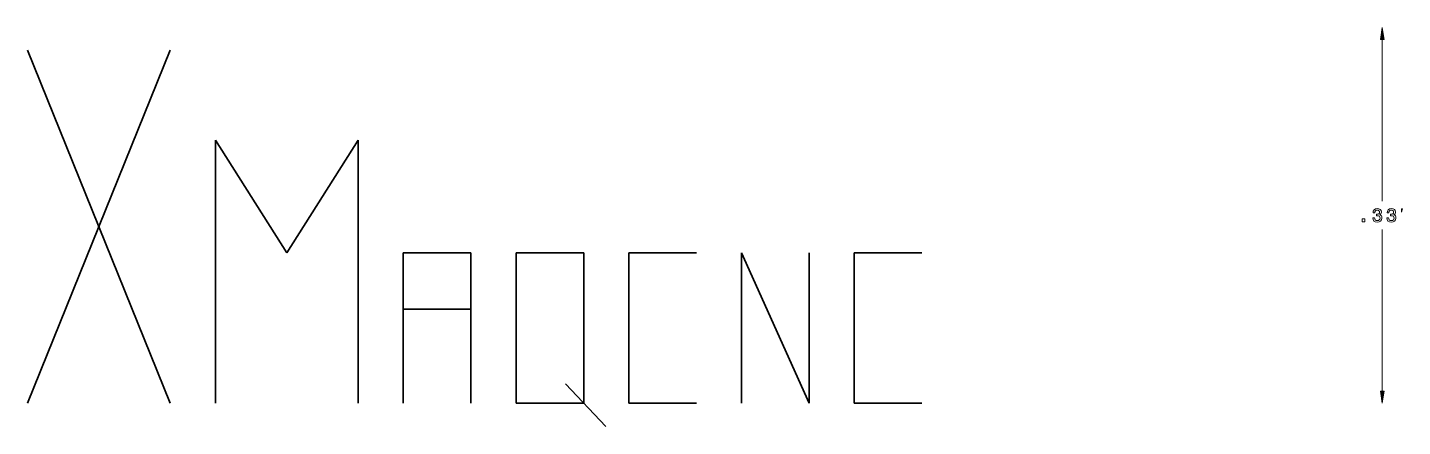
# Model space of a CAD drawing. Extents: x 56 to 422, y 84 to 190.
import ezdxf

# ---------------------------------------------------------------- set-up
doc = ezdxf.new("R2010")
doc.units = 0

msp = doc.modelspace()

# ---------------------------------------------------------------- linework, layer by layer
at = {"color": 230, "lineweight": 13}
for p, q in [((416.497833, 143.781998), (416.497833, 186.824982)), ((416.497833, 93.175026), (416.497833, 136.218002))]:
    msp.add_line(p, q, dxfattribs=at)
at = {"color": 7, "lineweight": 35}
for p, q in [((56, 90), (94, 184)), ((56, 184), (94, 90)), ((106, 90), (106, 160)), ((106, 160), (125, 130)), ((125, 130), (144, 160)), ((144, 90), (144, 160)), ((156, 90), (156, 130)), ((174, 130), (174, 90)), ((186, 90), (186, 130)), ((204, 130), (204, 90)), ((216, 130), (216, 90)), ((246, 90), (246, 130)), ((246, 130), (264, 90)), ((264, 90), (264, 130)), ((276, 90), (276, 130))]:
    msp.add_line(p, q, dxfattribs=at)
at = {"color": 7, "lineweight": 35, "ltscale": 0.45}
for p, q in [((156, 130), (174, 130)), ((186, 130), (204, 130)), ((234, 130), (216, 130)), ((276, 130), (294, 130)), ((156, 115), (174, 115)), ((204, 90), (186, 90)), ((216, 90), (234, 90)), ((294, 90), (276, 90))]:
    msp.add_line(p, q, dxfattribs=at)
at = {"color": 7, "lineweight": 35, "ltscale": 0.390483}
msp.add_line((199.186707, 95.123444), (209.881302, 83.739723), dxfattribs=at)
at = {"color": 230, "lineweight": 13}
for points in [[(417.000702, 186.824982), (416.497833, 190), (415.994965, 186.824982)], [(413.943634, 139.349426), (413.943634, 139.314117), (414.024323, 138.829971), (414.261353, 138.466858), (414.634552, 138.234863), (415.128784, 138.149139), (415.65329, 138.234863), (416.046661, 138.456772), (416.298798, 138.809799), (416.389587, 139.263687), (416.349243, 139.561234), (416.238281, 139.803314), (416.056732, 139.989914), (415.814667, 140.126083), (416.142456, 140.398422), (416.258453, 140.832138), (416.1828, 141.22551), (415.965942, 141.523056), (415.612915, 141.709656), (415.128784, 141.775223), (414.674896, 141.694519), (414.326904, 141.472626), (414.099976, 141.119598), (414.024323, 140.650574), (414.024323, 140.61528), (414.473145, 140.61528), (414.513519, 140.938034), (414.644623, 141.170029), (414.856445, 141.311234), (415.153992, 141.361679), (415.416229, 141.32132), (415.60788, 141.215424), (415.723877, 141.043945), (415.769257, 140.811966), (415.723877, 140.564835), (415.602844, 140.398422), (415.391022, 140.297546), (415.103577, 140.267288), (414.906891, 140.272339), (414.906891, 139.873917), (415.153992, 139.884003), (415.47171, 139.838623), (415.70874, 139.717575), (415.849976, 139.520889), (415.900391, 139.263687), (415.84491, 138.971176), (415.698669, 138.754318), (415.466675, 138.618149), (415.159027, 138.572769), (414.841309, 138.623199), (414.609314, 138.77449), (414.463074, 139.016571), (414.407593, 139.349426)], [(417.679657, 139.349426), (417.679657, 139.314117), (417.760345, 138.829971), (417.997375, 138.466858), (418.370575, 138.234863), (418.864807, 138.149139), (419.389313, 138.234863), (419.782684, 138.456772), (420.034821, 138.809799), (420.12561, 139.263687), (420.085266, 139.561234), (419.974304, 139.803314), (419.792755, 139.989914), (419.55069, 140.126083), (419.878479, 140.398422), (419.994476, 140.832138), (419.918823, 141.22551), (419.701965, 141.523056), (419.348938, 141.709656), (418.864807, 141.775223), (418.410919, 141.694519), (418.062927, 141.472626), (417.835999, 141.119598), (417.760345, 140.650574), (417.760345, 140.61528), (418.209167, 140.61528), (418.249542, 140.938034), (418.380646, 141.170029), (418.592468, 141.311234), (418.890015, 141.361679), (419.152252, 141.32132), (419.343903, 141.215424), (419.4599, 141.043945), (419.50528, 140.811966), (419.4599, 140.564835), (419.338867, 140.398422), (419.127045, 140.297546), (418.8396, 140.267288), (418.642914, 140.272339), (418.642914, 139.873917), (418.890015, 139.884003), (419.207733, 139.838623), (419.444763, 139.717575), (419.585999, 139.520889), (419.636414, 139.263687), (419.580933, 138.971176), (419.434692, 138.754318), (419.202698, 138.618149), (418.89505, 138.572769), (418.577332, 138.623199), (418.345337, 138.77449), (418.199097, 139.016571), (418.143616, 139.349426)], [(421.635193, 140.816666), (421.86853, 141.75), (421.635193, 141.75)], [(411.130524, 138.25), (411.826477, 138.25), (411.826477, 139.001434), (411.130524, 139.001434)], [(415.994965, 93.175026), (416.497833, 90), (417.000702, 93.175026)]]:
    msp.add_lwpolyline(points, close=True, dxfattribs=at)
for points in [[(417.000702, 186.824982), (416.497833, 190), (417.000702, 186.824982), (415.994965, 186.824982)], [(415.994965, 93.175026), (416.497833, 90), (415.994965, 93.175026), (417.000702, 93.175026)]]:
    msp.add_solid(points, dxfattribs=at)

doc.saveas('drawing.dxf')
